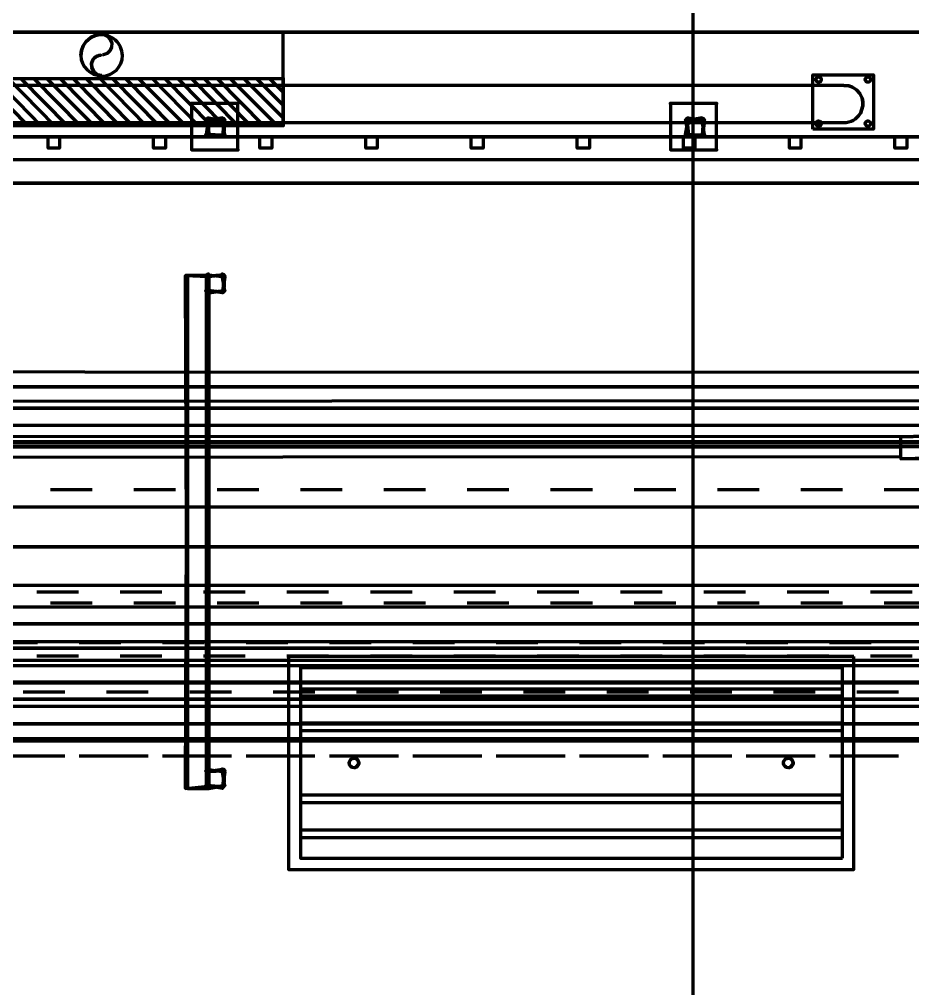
# Model space of a CAD drawing. Extents: x 0 to 1153, y 0 to 816.
# Drawn here: x 529.35 to 541.82, y 557.75 to 571.29 of the extents above; entities that cross this region are included whole.
import ezdxf

# ---------------------------------------------------------------- set-up
doc = ezdxf.new("R2010")
doc.units = 0
doc.header["$MEASUREMENT"] = 0
for name, color, linetype in [('Arch', 7, 'Continuous'), ('Hatch', 7, 'Continuous'), ('PIPE', 7, 'Continuous')]:
    doc.layers.add(name, color=color, linetype=linetype)

msp = doc.modelspace()

# ---------------------------------------------------------------- linework, layer by layer
at = {"layer": 'Arch', "color": 11, "linetype": 'Continuous', "lineweight": 211}
msp.add_line((538.755, 361.77), (538.755, 717.391), dxfattribs=at)
for points in [[(680.413, 571.108), (495.131, 571.108), (495.131, 427.429), (530.892, 427.429), (530.892, 390.377), (680.413, 390.377), (680.413, 438.446), (651.859, 438.446), (651.859, 484.897), (680.413, 484.897), (680.413, 571.108), (495.131, 571.108), (495.131, 427.429), (530.892, 427.429), (530.892, 390.377), (680.413, 390.377), (680.413, 438.446), (653.267, 438.446), (680.413, 438.446), (651.859, 438.446), (651.859, 484.897), (680.413, 484.897), (680.413, 571.108), (494.39, 571.108)], [(540.427, 569.754), (540.427, 570.516), (541.274, 570.516), (541.274, 569.754)]]:
    msp.add_lwpolyline(points, close=True, dxfattribs=at)
msp.add_lwpolyline([(540.858, 570.367), (540.928, 570.36), (540.979, 570.342), (541.036, 570.304), (541.082, 570.252), (541.113, 570.189), (541.124, 570.136), (541.124, 570.081), (541.09, 569.976), (541.09, 569.976), (541.09, 569.976), (541.124, 570.081), (541.124, 570.136), (541.113, 570.189), (541.082, 570.252), (541.036, 570.304), (540.979, 570.342), (540.928, 570.36), (540.858, 570.367), (525.966, 570.367)], dxfattribs=at)
msp.add_lwpolyline([(525.981, 569.849), (540.858, 569.849, 0.27363), (541.09, 569.976)], format="xyb", dxfattribs=at)
for centre in [(540.507, 570.447), (541.195, 570.447), (540.507, 569.833), (541.195, 569.833)]:
    msp.add_circle(centre, 0.037, dxfattribs=at)
at = {"layer": 'Hatch', "color": 5, "linetype": 'Continuous', "lineweight": 211}
for p, q in [((528.817, 570.463), (529.463, 569.807)), ((528.997, 570.463), (529.643, 569.807)), ((529.188, 570.463), (529.833, 569.807)), ((529.368, 570.463), (530.013, 569.807)), ((529.548, 570.463), (530.193, 569.807)), ((529.728, 570.463), (530.384, 569.807)), ((529.918, 570.463), (530.564, 569.807)), ((530.098, 570.463), (530.744, 569.807)), ((530.278, 570.463), (530.924, 569.807)), ((530.468, 570.463), (531.114, 569.807)), ((530.648, 570.463), (531.294, 569.807)), ((530.828, 570.463), (531.474, 569.807)), ((531.008, 570.463), (531.664, 569.807)), ((531.199, 570.463), (531.844, 569.807)), ((531.379, 570.463), (532.024, 569.807)), ((531.558, 570.463), (532.204, 569.807)), ((531.749, 570.463), (532.395, 569.807)), ((531.929, 570.463), (532.574, 569.807)), ((532.109, 570.463), (532.754, 569.807)), ((532.289, 570.463), (532.945, 569.807)), ((532.479, 570.463), (533.03, 569.912)), ((532.659, 570.463), (533.03, 570.092)), ((532.839, 570.463), (533.03, 570.272)), ((491.384, 569.33), (677.863, 569.33)), ((676.317, 565.616), (512.053, 565.616)), ((508.233, 562.261), (676.54, 562.261)), ((540.84, 561.933), (533.273, 561.933)), ((540.84, 561.837), (533.273, 561.837)), ((540.84, 561.456), (533.273, 561.456)), ((540.84, 561.351), (533.273, 561.351)), ((540.84, 560.451), (533.273, 560.451)), ((540.84, 560.345), (533.273, 560.345)), ((540.84, 559.964), (533.273, 559.964)), ((540.84, 559.858), (533.273, 559.858))]:
    msp.add_line(p, q, dxfattribs=at)
at = {"layer": 'Hatch', "color": 3, "linetype": 'Continuous', "lineweight": 211}
msp.add_line((531.961, 560.546), (531.94, 560.546), dxfattribs=at)
at = {"layer": 'Hatch', "color": 5, "linetype": 'Continuous', "lineweight": 211}
for points in [[(528.172, 569.807), (533.03, 569.807), (533.03, 571.108), (528.172, 571.108), (528.172, 569.807), (533.03, 569.807), (533.03, 571.108), (528.172, 571.108), (528.172, 569.807), (528.172, 570.463), (533.03, 570.463), (533.03, 570.463), (533.03, 569.807), (528.172, 569.817)], [(490.421, 569.002), (491.384, 569.002), (677.863, 569.002), (491.384, 569.002), (491.384, 569.648), (491.384, 569.002), (491.384, 569.648), (491.384, 569.002)], [(529.908, 569.489), (529.749, 569.489), (529.749, 569.648), (529.908, 569.648), (529.908, 569.489), (529.749, 569.489), (529.749, 569.648), (529.908, 569.648)], [(531.389, 569.489), (531.22, 569.489), (531.22, 569.648), (531.389, 569.648), (531.389, 569.489), (531.22, 569.489), (531.22, 569.648), (531.389, 569.648)], [(532.871, 569.489), (532.702, 569.489), (532.702, 569.648), (532.871, 569.648), (532.871, 569.489), (532.702, 569.489), (532.702, 569.648), (532.871, 569.648)], [(534.342, 569.489), (534.183, 569.489), (534.183, 569.648), (534.342, 569.648), (534.342, 569.489), (534.183, 569.489), (534.183, 569.648), (534.342, 569.648)], [(535.824, 569.489), (535.654, 569.489), (535.654, 569.648), (535.824, 569.648), (535.824, 569.489), (535.654, 569.489), (535.654, 569.648), (535.824, 569.648)], [(537.305, 569.489), (537.136, 569.489), (537.136, 569.648), (537.305, 569.648), (537.305, 569.489), (537.136, 569.489), (537.136, 569.648), (537.305, 569.648)], [(538.776, 569.489), (538.618, 569.489), (538.618, 569.648), (538.776, 569.648), (538.776, 569.489), (538.618, 569.489), (538.618, 569.648), (538.776, 569.648)], [(540.258, 569.489), (540.099, 569.489), (540.099, 569.648), (540.258, 569.648), (540.258, 569.489), (540.099, 569.489), (540.099, 569.648), (540.258, 569.648)], [(541.74, 569.489), (541.57, 569.489), (541.57, 569.648), (541.74, 569.648), (541.74, 569.489), (541.57, 569.489), (541.57, 569.648), (541.74, 569.648)], [(676.317, 565.859), (676.317, 565.372), (676.317, 565.859), (512.053, 565.859), (676.317, 565.859), (512.053, 565.859)], [(676.54, 562.028), (508.233, 562.028), (676.54, 562.017), (676.54, 562.504), (676.54, 562.028), (676.54, 562.504), (676.54, 562.017), (508.233, 562.017), (508.233, 562.504), (508.233, 562.028), (508.233, 562.504), (508.233, 562.017)], [(508.233, 562.504), (676.54, 562.504), (508.233, 562.504), (676.54, 562.504)], [(540.999, 562.388), (533.104, 562.388), (533.104, 559.414), (540.999, 559.414)], [(540.84, 559.573), (540.84, 562.229), (533.273, 562.229), (533.273, 559.573)], [(534.088, 560.901), (534.036, 560.834), (533.992, 560.837), (533.958, 560.869), (533.951, 560.912), (533.97, 560.949), (534.008, 560.969), (534.051, 560.962), (534.083, 560.928), (534.086, 560.884), (534.06, 560.845), (534.019, 560.832), (533.978, 560.845), (533.954, 560.879), (533.954, 560.923), (533.983, 560.959), (534.025, 560.969), (534.064, 560.953), (534.088, 560.901)], [(540.152, 560.901), (540.1, 560.834), (540.057, 560.837), (540.022, 560.869), (540.015, 560.912), (540.035, 560.949), (540.072, 560.969), (540.115, 560.962), (540.147, 560.928), (540.15, 560.884), (540.124, 560.845), (540.083, 560.832), (540.043, 560.845), (540.018, 560.879), (540.018, 560.923), (540.047, 560.959), (540.089, 560.969), (540.128, 560.953), (540.152, 560.901)]]:
    msp.add_lwpolyline(points, close=True, dxfattribs=at)
at = {"layer": 'Hatch', "color": 3, "linetype": 'Continuous', "lineweight": 211}
for points in [[(532.395, 569.468), (532.395, 570.114), (531.749, 570.114), (531.749, 569.468), (532.395, 569.468), (532.395, 570.114), (531.749, 570.114), (531.749, 569.468)], [(539.083, 569.468), (539.083, 570.114), (538.438, 570.114), (538.438, 569.468), (539.083, 569.468), (539.083, 570.114), (538.438, 570.114), (538.438, 569.468)], [(531.971, 569.875), (531.982, 569.89), (531.986, 569.891), (531.95, 569.875), (531.957, 569.897), (531.978, 569.911), (531.984, 569.912), (531.971, 569.875), (531.974, 569.885), (531.982, 569.89), (531.986, 569.891), (531.95, 569.875), (531.957, 569.897), (531.987, 569.912)], [(532.178, 569.891), (532.193, 569.88), (532.193, 569.877), (532.178, 569.912), (532.199, 569.905), (532.213, 569.887), (532.215, 569.879), (532.178, 569.891), (532.187, 569.888), (532.193, 569.88), (532.193, 569.877), (532.178, 569.912), (532.199, 569.905), (532.213, 569.887), (532.215, 569.879), (532.183, 569.891), (531.982, 569.87), (531.992, 569.669), (532.204, 569.68), (532.215, 569.87), (532.183, 569.648), (531.961, 569.68), (531.992, 569.912), (532.204, 569.87), (532.183, 569.669), (531.982, 569.68), (531.992, 569.891), (532.183, 569.912), (531.961, 569.87), (531.992, 569.648), (532.215, 569.68)], [(538.877, 569.891), (538.892, 569.88), (538.893, 569.877), (538.877, 569.912), (538.899, 569.905), (538.912, 569.887), (538.914, 569.879), (538.877, 569.891), (538.886, 569.888), (538.892, 569.88), (538.893, 569.877), (538.877, 569.912), (538.899, 569.905), (538.912, 569.887), (538.914, 569.879), (538.882, 569.891), (538.671, 569.87), (538.692, 569.669), (538.893, 569.68), (538.914, 569.87), (538.882, 569.648), (538.649, 569.68), (538.692, 569.912), (538.893, 569.87), (538.882, 569.669), (538.671, 569.68), (538.692, 569.891), (538.882, 569.912), (538.649, 569.87), (538.692, 569.648), (538.914, 569.68)], [(538.671, 569.875), (538.681, 569.89), (538.685, 569.891), (538.649, 569.875), (538.656, 569.897), (538.677, 569.911), (538.683, 569.912), (538.671, 569.875), (538.674, 569.885), (538.681, 569.89), (538.685, 569.891), (538.649, 569.875), (538.656, 569.897), (538.686, 569.912)], [(531.987, 569.669), (531.972, 569.681), (531.971, 569.684), (531.987, 569.648), (531.965, 569.655), (531.951, 569.676), (531.95, 569.682), (531.987, 569.669), (531.978, 569.672), (531.972, 569.681), (531.971, 569.684), (531.987, 569.648), (531.965, 569.655), (531.95, 569.685)], [(532.194, 569.685), (532.181, 569.67), (532.179, 569.669), (532.215, 569.685), (532.208, 569.663), (532.186, 569.649), (532.181, 569.648), (532.194, 569.685), (532.19, 569.676), (532.181, 569.67), (532.179, 569.669), (532.215, 569.685), (532.208, 569.663), (532.178, 569.648)], [(538.686, 569.669), (538.671, 569.681), (538.671, 569.684), (538.686, 569.648), (538.664, 569.655), (538.65, 569.676), (538.649, 569.682), (538.686, 569.669), (538.677, 569.672), (538.671, 569.681), (538.671, 569.684), (538.686, 569.648), (538.664, 569.655), (538.649, 569.685)], [(538.893, 569.685), (538.881, 569.67), (538.878, 569.669), (538.914, 569.685), (538.907, 569.663), (538.886, 569.649), (538.88, 569.648), (538.893, 569.685), (538.89, 569.676), (538.881, 569.67), (538.878, 569.669), (538.914, 569.685), (538.907, 569.663), (538.877, 569.648)], [(531.94, 567.711), (531.696, 567.711), (531.992, 567.711), (531.664, 567.711), (531.961, 567.711), (531.696, 567.711), (531.94, 567.711), (531.992, 567.711), (531.664, 567.711), (531.971, 567.695), (531.974, 567.705), (531.982, 567.71), (531.986, 567.711), (531.95, 567.695), (531.957, 567.717), (531.978, 567.731), (531.984, 567.732), (531.971, 567.695), (531.974, 567.705), (531.982, 567.71), (531.986, 567.711), (531.95, 567.695), (531.957, 567.717), (531.987, 567.732)], [(531.696, 560.546), (531.992, 560.546), (531.696, 560.546), (531.94, 560.546), (531.992, 560.546), (531.696, 560.546), (531.94, 560.546), (531.664, 560.546), (531.987, 560.578), (531.978, 560.581), (531.972, 560.589), (531.971, 560.593), (531.987, 560.557), (531.965, 560.564), (531.951, 560.585), (531.95, 560.591), (531.987, 560.578), (531.978, 560.581), (531.972, 560.589), (531.971, 560.593), (531.987, 560.557), (531.965, 560.564), (531.951, 560.585), (531.95, 560.591), (531.961, 560.546), (531.961, 567.711), (531.992, 560.546), (531.961, 567.711), (531.961, 560.546), (531.992, 567.711), (531.992, 560.546), (531.696, 560.546), (531.696, 567.711), (531.664, 560.546), (531.696, 567.711), (531.696, 560.546), (531.664, 567.711)], [(532.178, 567.711), (532.193, 567.7), (532.193, 567.697), (532.178, 567.732), (532.199, 567.725), (532.213, 567.707), (532.215, 567.698), (532.178, 567.711), (532.187, 567.708), (532.193, 567.7), (532.193, 567.697), (532.178, 567.732), (532.199, 567.725), (532.213, 567.707), (532.215, 567.698), (532.183, 567.711), (531.982, 567.69), (531.992, 567.478), (532.204, 567.5), (532.215, 567.69), (532.183, 567.468), (531.961, 567.5), (531.992, 567.722), (532.204, 567.69), (532.183, 567.478), (531.982, 567.5), (531.992, 567.711), (532.183, 567.722), (531.961, 567.69), (531.992, 567.468), (532.215, 567.5)], [(531.987, 567.489), (531.972, 567.501), (531.971, 567.503), (531.987, 567.468), (531.965, 567.475), (531.951, 567.496), (531.95, 567.502), (531.987, 567.489), (531.978, 567.492), (531.972, 567.501), (531.971, 567.503), (531.987, 567.468), (531.965, 567.475), (531.95, 567.505)], [(532.194, 567.505), (532.183, 567.49), (532.179, 567.489), (532.215, 567.505), (532.208, 567.483), (532.186, 567.469), (532.181, 567.468), (532.194, 567.505), (532.19, 567.495), (532.183, 567.49), (532.179, 567.489), (532.215, 567.505), (532.208, 567.483), (532.178, 567.468)], [(531.971, 560.784), (531.982, 560.799), (531.986, 560.8), (531.95, 560.784), (531.957, 560.806), (531.978, 560.82), (531.984, 560.821), (531.971, 560.784), (531.974, 560.794), (531.982, 560.799), (531.986, 560.8), (531.95, 560.784), (531.957, 560.806), (531.987, 560.821)], [(532.178, 560.8), (532.193, 560.789), (532.193, 560.786), (532.178, 560.821), (532.199, 560.814), (532.213, 560.796), (532.215, 560.787), (532.178, 560.8), (532.187, 560.797), (532.193, 560.789), (532.193, 560.786), (532.178, 560.821), (532.199, 560.814), (532.213, 560.796), (532.215, 560.787), (531.971, 560.779), (531.992, 560.567), (532.204, 560.589), (532.215, 560.779), (532.183, 560.546), (531.961, 560.589), (531.992, 560.811), (532.204, 560.779), (532.183, 560.567), (531.971, 560.589), (531.992, 560.79), (532.183, 560.811), (531.961, 560.779), (531.992, 560.546), (532.215, 560.589)], [(532.194, 560.594), (532.181, 560.578), (532.179, 560.578), (532.215, 560.594), (532.208, 560.572), (532.186, 560.558), (532.181, 560.557), (532.194, 560.594), (532.19, 560.585), (532.181, 560.578), (532.179, 560.578), (532.215, 560.594), (532.208, 560.572), (532.178, 560.557)]]:
    msp.add_lwpolyline(points, close=True, dxfattribs=at)
for points in [[(531.749, 570.114), (531.749, 570.114), (531.749, 570.114)], [(532.395, 570.114), (532.395, 570.114), (532.395, 570.114)], [(538.438, 570.114), (538.438, 570.114), (538.438, 570.114)], [(539.083, 570.114), (539.083, 570.114), (539.083, 570.114)]]:
    msp.add_lwpolyline(points, dxfattribs=at)
at = {"layer": 'Hatch', "color": 5, "linetype": 'Continuous', "lineweight": 211}
for points in [[(533.03, 569.807), (533.03, 569.807), (533.03, 569.807)], [(485.394, 569.648), (491.384, 569.648), (677.863, 569.648), (677.863, 569.002), (677.863, 569.648), (677.863, 569.002), (491.384, 569.002), (677.863, 569.002), (677.863, 569.648), (491.384, 569.648), (677.863, 569.648), (491.384, 569.648), (487.447, 569.648)], [(676.317, 565.372), (512.053, 565.393), (676.317, 565.393), (512.053, 565.372), (512.053, 565.859), (512.053, 565.393), (512.053, 565.859), (512.053, 565.372), (676.317, 565.372)]]:
    msp.add_lwpolyline(points, dxfattribs=at)
for p in [(533.03, 570.463), (533.03, 569.807)]:
    msp.add_point(p, dxfattribs=at)
at = {"layer": 'Hatch', "color": 3, "linetype": 'Continuous', "lineweight": 211}
for p in [(531.749, 570.114), (532.395, 570.114), (538.438, 570.114), (539.083, 570.114), (532.395, 569.468), (539.083, 569.468)]:
    msp.add_point(p, dxfattribs=at)
at = {"layer": 'PIPE', "color": 3, "linetype": 'Continuous', "lineweight": 211}
msp.add_line((541.655, 565.182), (541.655, 565.457), dxfattribs=at)
at = {"layer": 'PIPE', "color": 4, "linetype": 'Continuous', "lineweight": 211}
for p, q in [((530.363, 564.716), (529.781, 564.716)), ((531.527, 564.716), (530.945, 564.716)), ((532.691, 564.716), (532.109, 564.716)), ((533.855, 564.716), (533.273, 564.716)), ((535.019, 564.716), (534.437, 564.716)), ((536.183, 564.716), (535.601, 564.716)), ((537.348, 564.716), (536.765, 564.716)), ((538.512, 564.716), (537.93, 564.716)), ((539.676, 564.716), (539.094, 564.716)), ((540.84, 564.716), (540.258, 564.716)), ((542.004, 564.716), (541.422, 564.716)), ((529.781, 563.139), (530.363, 563.139)), ((530.945, 563.139), (531.527, 563.139)), ((532.109, 563.139), (532.691, 563.139)), ((533.273, 563.139), (533.855, 563.139)), ((534.437, 563.139), (535.019, 563.139)), ((535.601, 563.139), (536.183, 563.139)), ((536.765, 563.139), (537.348, 563.139)), ((537.93, 563.139), (538.512, 563.139)), ((539.094, 563.139), (539.676, 563.139)), ((540.258, 563.139), (540.84, 563.139)), ((541.422, 563.139), (542.004, 563.139))]:
    msp.add_line(p, q, dxfattribs=at)
at = {"layer": 'PIPE', "color": 152, "linetype": 'Continuous', "lineweight": 211}
for p, q in [((530.172, 563.287), (529.59, 563.287)), ((531.336, 563.287), (530.754, 563.287)), ((532.5, 563.287), (531.918, 563.287)), ((533.665, 563.287), (533.083, 563.287)), ((534.829, 563.287), (534.247, 563.287)), ((535.993, 563.287), (535.411, 563.287)), ((537.157, 563.287), (536.575, 563.287)), ((538.321, 563.287), (537.739, 563.287)), ((539.485, 563.287), (538.903, 563.287)), ((540.65, 563.287), (540.067, 563.287)), ((541.814, 563.287), (541.232, 563.287)), ((529.59, 562.398), (530.172, 562.398)), ((530.754, 562.398), (531.336, 562.398)), ((531.918, 562.398), (532.5, 562.398)), ((533.083, 562.398), (533.665, 562.398)), ((534.247, 562.398), (534.829, 562.398)), ((535.411, 562.398), (535.993, 562.398)), ((536.575, 562.398), (537.157, 562.398)), ((537.739, 562.398), (538.321, 562.398)), ((538.903, 562.398), (539.485, 562.398)), ((540.067, 562.398), (540.65, 562.398)), ((541.232, 562.398), (541.814, 562.398))]:
    msp.add_line(p, q, dxfattribs=at)
at = {"layer": 'PIPE', "color": 220, "linetype": 'Continuous', "lineweight": 211}
for p, q in [((529.601, 562.578), (529.019, 562.578)), ((530.765, 562.578), (530.183, 562.578)), ((531.929, 562.578), (531.347, 562.578)), ((533.093, 562.578), (532.511, 562.578)), ((534.257, 562.578), (533.675, 562.578)), ((535.421, 562.578), (534.839, 562.578)), ((536.586, 562.578), (536.004, 562.578)), ((537.75, 562.578), (537.168, 562.578)), ((538.914, 562.578), (538.332, 562.578)), ((540.078, 562.578), (539.496, 562.578)), ((541.242, 562.578), (540.66, 562.578)), ((529.019, 561.001), (529.601, 561.001)), ((530.183, 561.001), (530.765, 561.001)), ((531.347, 561.001), (531.929, 561.001)), ((532.511, 561.001), (533.093, 561.001)), ((533.675, 561.001), (534.257, 561.001)), ((534.839, 561.001), (535.421, 561.001)), ((536.004, 561.001), (536.586, 561.001)), ((537.168, 561.001), (537.75, 561.001)), ((538.332, 561.001), (538.914, 561.001)), ((539.496, 561.001), (540.078, 561.001)), ((540.66, 561.001), (541.242, 561.001))]:
    msp.add_line(p, q, dxfattribs=at)
at = {"layer": 'PIPE', "color": 171, "linetype": 'Continuous', "lineweight": 211}
for p, q in [((529.982, 561.89), (529.399, 561.89)), ((531.146, 561.89), (530.564, 561.89)), ((532.31, 561.89), (531.728, 561.89)), ((533.474, 561.89), (532.892, 561.89)), ((534.638, 561.89), (534.056, 561.89)), ((535.802, 561.89), (535.22, 561.89)), ((536.967, 561.89), (536.385, 561.89)), ((538.131, 561.89), (537.549, 561.89)), ((539.295, 561.89), (538.713, 561.89)), ((540.459, 561.89), (539.877, 561.89)), ((541.623, 561.89), (541.041, 561.89)), ((529.399, 561.001), (529.982, 561.001)), ((530.564, 561.001), (531.146, 561.001)), ((531.728, 561.001), (532.31, 561.001)), ((532.892, 561.001), (533.474, 561.001)), ((534.056, 561.001), (534.638, 561.001)), ((535.22, 561.001), (535.802, 561.001)), ((536.385, 561.001), (536.967, 561.001)), ((537.549, 561.001), (538.131, 561.001)), ((538.713, 561.001), (539.295, 561.001)), ((539.877, 561.001), (540.459, 561.001)), ((541.041, 561.001), (541.623, 561.001))]:
    msp.add_line(p, q, dxfattribs=at)
at = {"layer": 'PIPE', "color": 3, "linetype": 'Continuous', "lineweight": 211}
msp.add_lwpolyline([(530.495, 570.505), (530.439, 570.516), (530.386, 570.555), (530.356, 570.614), (530.354, 570.671), (530.373, 570.723), (530.41, 570.763), (530.461, 570.787), (530.483, 570.79), (530.429, 570.775), (530.373, 570.723), (530.354, 570.671), (530.356, 570.614), (530.386, 570.555), (530.439, 570.516), (530.495, 570.495, 0.41418), (530.786, 570.786, 0.414229), (530.471, 571.076), (530.403, 571.062), (530.342, 571.033), (530.274, 570.975), (530.236, 570.919), (530.212, 570.856), (530.203, 570.786, 0.41418)], format="xyb", close=True, dxfattribs=at)
for points in [[(530.204, 570.786), (530.212, 570.856), (530.236, 570.919), (530.274, 570.975), (530.342, 571.033), (530.403, 571.062), (530.471, 571.076), (530.529, 571.073), (530.579, 571.049), (530.616, 571.009), (530.636, 570.957), (530.634, 570.899), (530.61, 570.849), (530.57, 570.812), (530.518, 570.793), (530.507, 570.791)], [(480.864, 565.69), (480.864, 568.24), (480.864, 565.69), (480.864, 565.579), (480.872, 565.516), (480.893, 565.459), (480.94, 565.395), (481.004, 565.348), (481.061, 565.327), (481.129, 565.319), (481.235, 565.319), (541.655, 565.319), (481.235, 565.319)], [(481.965, 565.933), (481.965, 566.357), (481.965, 565.933), (481.965, 566.357), (481.965, 565.933), (481.965, 566.357), (481.838, 566.378), (481.965, 566.357), (481.965, 565.933), (481.838, 565.933), (481.965, 565.933), (542.332, 565.965), (542.332, 566.357), (543.2, 566.388), (542.332, 566.357), (481.965, 566.378)], [(481.235, 565.15), (481.235, 565.457), (481.235, 565.15), (481.235, 565.457), (481.235, 565.15), (481.235, 565.457), (481.129, 565.478), (481.235, 565.457), (481.235, 565.15), (481.129, 565.15), (481.235, 565.15), (541.655, 565.182), (541.655, 565.457), (542.354, 565.478), (541.655, 565.457), (481.235, 565.478)], [(542.354, 565.457), (542.354, 565.15), (542.354, 565.457), (679.736, 565.457), (679.736, 565.182), (542.354, 565.15), (541.655, 565.15), (542.354, 565.182)], [(679.736, 565.319), (541.655, 565.319)]]:
    msp.add_lwpolyline(points, dxfattribs=at)
msp.add_lwpolyline([(481.457, 566.663), (481.456, 566.542, 0.4142), (481.838, 566.155), (481.965, 566.155), (542.332, 566.155), (481.965, 566.155)], format="xyb", dxfattribs=at)
at = {"layer": 'PIPE', "color": 4, "linetype": 'Continuous', "lineweight": 211}
msp.add_lwpolyline([(682.583, 564.473), (682.583, 563.383), (682.583, 564.473), (485.817, 564.473), (485.817, 563.383), (682.583, 563.383)], dxfattribs=at)
at = {"layer": 'PIPE', "color": 110, "linetype": 'Continuous', "lineweight": 211}
msp.add_lwpolyline([(682.583, 563.922), (485.817, 563.922), (682.583, 563.922)], dxfattribs=at)
at = {"layer": 'PIPE', "color": 142, "linetype": 'Continuous', "lineweight": 211}
msp.add_lwpolyline([(678.931, 563.076), (678.931, 562.599), (678.931, 563.076), (482.113, 563.076), (482.113, 562.599), (678.931, 562.599)], dxfattribs=at)
at = {"layer": 'PIPE', "color": 162, "linetype": 'Continuous', "lineweight": 211}
msp.add_lwpolyline([(678.931, 562.843), (482.113, 562.843), (678.931, 562.843)], dxfattribs=at)
at = {"layer": 'PIPE', "color": 200, "linetype": 'Continuous', "lineweight": 211}
msp.add_lwpolyline([(488.04, 561.245), (488.04, 562.335), (488.04, 561.245), (684.646, 561.245), (684.646, 562.335), (488.04, 562.335)], dxfattribs=at)
at = {"layer": 'PIPE', "color": 230, "linetype": 'Continuous', "lineweight": 211}
msp.add_lwpolyline([(488.04, 561.795), (684.646, 561.795), (488.04, 561.795)], dxfattribs=at)
at = {"layer": 'PIPE', "color": 161, "linetype": 'Continuous', "lineweight": 211}
msp.add_lwpolyline([(480.579, 561.213), (480.579, 561.689), (480.579, 561.213), (678.91, 561.213), (678.91, 561.689), (480.579, 561.689)], dxfattribs=at)
at = {"layer": 'PIPE', "color": 181, "linetype": 'Continuous', "lineweight": 211}
msp.add_lwpolyline([(480.579, 561.446), (678.91, 561.446), (480.579, 561.446)], dxfattribs=at)

doc.saveas('drawing.dxf')
